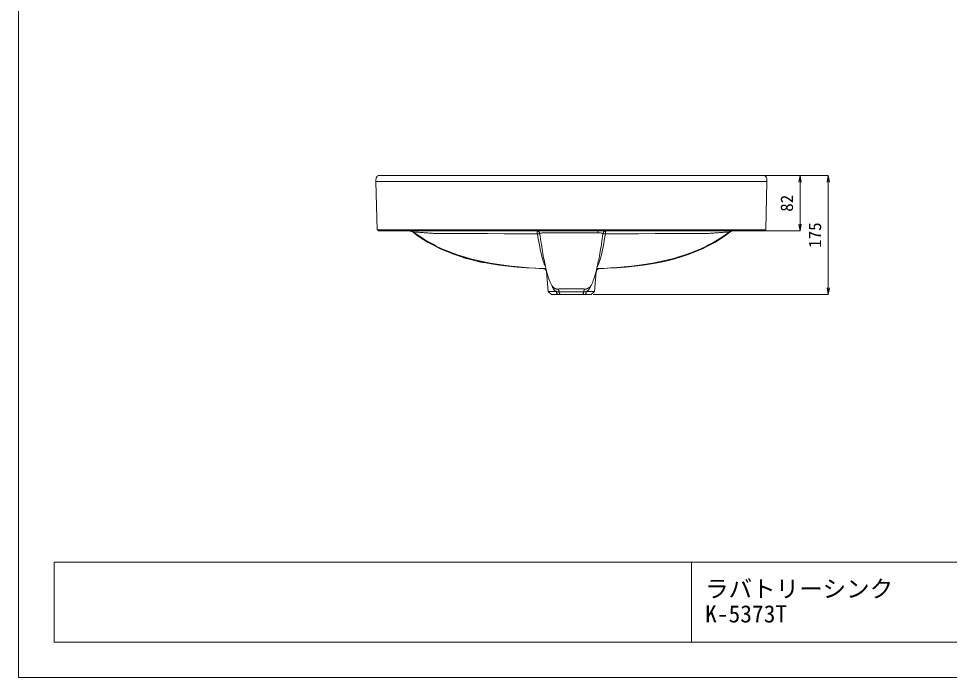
# Model space of a CAD drawing. Units: millimetres, scale not verified. Extents: x -1392 to 1350, y -947 to 991.
# Drawn here: x -1392 to -21, y -947 to 22 of the extents above; entities that cross this region are included whole.
import ezdxf
from ezdxf.enums import TextEntityAlignment as Align

# ---------------------------------------------------------------- set-up
doc = ezdxf.new("R2010")
doc.units = ezdxf.units.MM
doc.header["$LTSCALE"] = 10
for name, color, linetype, lineweight in [('0-0_0', 7, 'Continuous', 5), ('0-2_躯体', 7, 'Continuous', 5), ('F-0_ﾚｲﾔ-240', 7, 'Continuous', 5)]:
    doc.layers.add(name, color=color, linetype=linetype, lineweight=lineweight)
doc.styles.add('ＭＳ ゴシック', font='')
doc.styles.get('ＭＳ ゴシック').set_extended_font_data('MS Gothic')

msp = doc.modelspace()

# ---------------------------------------------------------------- linework, layer by layer
at = {"layer": '0-0_0'}
for p, q in [((-289.38, -217.84), (-865.38, -217.84)), ((-863.61, -288.96), (-865.38, -217.84)), ((-862.19, -209.27), (-862.27, -209.36)), ((-862.11, -209.18), (-862.19, -209.27)), ((-861.69, -209.1), (-861.77, -209.18)), ((-861.69, -209.1), (-861.01, -209.1)), ((-861.1, -209.1), (-861.51, -209.1)), ((-861.01, -209.1), (-860.84, -209.1)), ((-337.92, -209.1), (-860.25, -209.1)), ((-294.42, -209.1), (-338, -209.1)), ((-293.16, -209.1), (-293.74, -209.1)), ((-292.99, -209.18), (-293.16, -209.1)), ((-292.65, -209.27), (-292.74, -209.18)), ((-292.49, -209.36), (-292.65, -209.27)), ((-291.14, -288.96), (-289.38, -217.84)), ((-863.61, -288.96), (-291.14, -288.96)), ((-862.11, -290.47), (-862.11, -288.96)), ((-862.11, -290.47), (-292.65, -290.47)), ((-816, -290.47), (-816, -288.96)), ((-814.66, -290.64), (-813.74, -290.81)), ((-812.89, -290.81), (-813.65, -290.64)), ((-812.22, -291.06), (-812.89, -290.81)), ((-811.55, -291.31), (-812.22, -291.06)), ((-810.88, -291.57), (-811.55, -291.31)), ((-725.47, -294.5), (-701.04, -294.5)), ((-701.04, -294.5), (-676.43, -294.59)), ((-538.54, -293.5), (-616.22, -293.5)), ((-538.54, -293.5), (-538.54, -290.47)), ((-531.48, -298.03), (-531.06, -294.76)), ((-478.33, -294.59), (-453.81, -294.5)), ((-453.81, -294.5), (-429.28, -294.5)), ((-349.76, -296.61), (-344.22, -292.49)), ((-344.55, -291.98), (-345.14, -292.41)), ((-343.88, -291.57), (-344.55, -291.98)), ((-343.29, -291.31), (-343.88, -291.57)), ((-342.62, -291.06), (-343.29, -291.31)), ((-341.86, -290.81), (-342.62, -291.06)), ((-341.19, -290.64), (-341.86, -290.81)), ((-341.02, -290.81), (-340.1, -290.56)), ((-338.76, -290.47), (-338.76, -288.96)), ((-292.65, -290.47), (-292.65, -288.96)), ((-736.05, -329.86), (-736.05, -329.35)), ((-735.05, -330.28), (-736.05, -329.86)), ((-735.88, -329.44), (-734.46, -329.86)), ((-732.86, -330.87), (-735.05, -330.28)), ((-734.46, -329.86), (-732.86, -330.36)), ((-732.86, -330.36), (-731.18, -330.78)), ((-730.59, -331.54), (-732.86, -330.87)), ((-729.5, -331.29), (-731.18, -330.78)), ((-729.5, -331.79), (-730.59, -331.54)), ((-727.82, -331.79), (-729.5, -331.29)), ((-729.5, -331.79), (-726.15, -332.72)), ((-726.15, -332.21), (-727.82, -331.79)), ((-726.15, -332.72), (-726.15, -332.21)), ((-716.23, -334.64), (-714.64, -334.98)), ((-716.23, -335.15), (-716.23, -334.64)), ((-715.14, -335.4), (-716.23, -335.15)), ((-712.96, -335.91), (-715.14, -335.4)), ((-714.64, -334.98), (-712.96, -335.4)), ((-712.96, -335.4), (-711.36, -335.74)), ((-710.78, -336.33), (-712.96, -335.91)), ((-711.7, -336.33), (-710.78, -336.49)), ((-711.36, -335.74), (-709.69, -336.07)), ((-709.69, -336.57), (-710.78, -336.33)), ((-708, -336.4), (-709.69, -336.07)), ((-709.69, -336.57), (-706.32, -337.25)), ((-706.32, -336.74), (-708, -336.4)), ((-706.32, -337.25), (-706.32, -336.74)), ((-677.1, -340.95), (-697.17, -337.84)), ((-494.37, -342.88), (-488.91, -342.29)), ((-488.91, -342.29), (-477.66, -340.95)), ((-477.66, -340.95), (-457.67, -337.84)), ((-617.4, -345.98), (-618.66, -345.98)), ((-614.79, -345.98), (-617.4, -345.98)), ((-614.04, -350.51), (-611.52, -379.66)), ((-613.7, -350.51), (-614.04, -350.51)), ((-540.72, -350.51), (-543.33, -379.66)), ((-541.06, -350.51), (-540.72, -350.51)), ((-539.97, -345.98), (-537.36, -345.98)), ((-537.36, -345.98), (-536.1, -345.98)), ((-611.52, -379.57), (-606.65, -384.11)), ((-611.52, -379.66), (-599.59, -379.66)), ((-555.25, -379.66), (-543.33, -379.66)), ((-553.91, -375.46), (-553.82, -375.46)), ((-548.28, -384.11), (-543.41, -379.57)), ((-606.56, -384.2), (-548.19, -384.2))]:
    msp.add_line(p, q, dxfattribs=at)
for points in [[(-865.38, -217.84), (-865.38, -216.07), (-865.29, -215.15), (-865.29, -214.73), (-865.12, -213.8), (-865.04, -213.38), (-864.79, -212.46), (-864.62, -212.12), (-864.29, -211.2), (-864.03, -210.86), (-863.45, -210.1), (-863.28, -209.94), (-862.44, -209.36)], [(-865.38, -217.75), (-865.38, -215.65), (-865.29, -215.23), (-865.29, -214.64)], [(-862.44, -209.36), (-862.36, -209.36), (-862.19, -209.27), (-862.02, -209.18), (-861.77, -209.18), (-861.6, -209.1), (-861.1, -209.1), (-860.34, -209.1)], [(-861.51, -209.1), (-861.69, -209.1), (-861.77, -209.18), (-862.02, -209.18), (-862.19, -209.27), (-862.27, -209.36), (-862.44, -209.36)], [(-861.77, -209.18), (-861.85, -209.18), (-862.02, -209.18), (-862.11, -209.18)], [(-860.34, -209.1), (-858.99, -209.1), (-816.84, -209.1)], [(-817.68, -209.1), (-818.19, -209.1), (-819.02, -209.1), (-821.79, -209.1)], [(-337.08, -209.1), (-336.66, -209.1), (-335.73, -209.1), (-332.96, -209.1)], [(-292.32, -209.36), (-292.49, -209.36), (-292.57, -209.27), (-292.74, -209.18), (-292.99, -209.18), (-293.16, -209.1), (-293.66, -209.1), (-294.42, -209.1)], [(-292.32, -209.36), (-292.49, -209.36), (-292.65, -209.27), (-292.74, -209.18), (-292.99, -209.18), (-293.16, -209.1), (-293.66, -209.1)], [(-292.74, -209.18), (-292.82, -209.18), (-292.91, -209.18), (-292.99, -209.18)], [(-289.38, -217.84), (-289.38, -216.07), (-289.46, -215.15), (-289.46, -214.73), (-289.63, -213.8), (-289.71, -213.38), (-289.97, -212.46), (-290.13, -212.12), (-290.56, -211.2), (-290.72, -210.86), (-291.31, -210.1), (-291.56, -209.94), (-292.32, -209.36)], [(-289.38, -217.75), (-289.38, -215.9), (-289.46, -215.65), (-289.46, -214.98), (-289.55, -214.64)], [(-813.74, -290.81), (-812.89, -291.14), (-811.97, -291.57), (-811.13, -292.07), (-810.54, -292.49)], [(-809.7, -292.41), (-810.29, -291.98), (-810.88, -291.57)], [(-810.54, -292.49), (-805, -296.61), (-796.94, -302.14), (-788.46, -307.35), (-779.64, -312.13), (-770.4, -316.68), (-760.83, -320.79), (-750.83, -324.65), (-740.51, -328.18), (-736.05, -329.52)], [(-810.21, -292.49), (-810.04, -292.49), (-809.95, -292.41), (-809.7, -292.41)], [(-697.17, -337.84), (-699.36, -337.42), (-699.44, -337.42), (-710.44, -335.15), (-710.94, -335.07), (-721.53, -332.55), (-722.19, -332.38), (-732.53, -329.52), (-733.7, -329.18), (-743.61, -326.08), (-745.21, -325.58), (-754.53, -322.22), (-756.63, -321.38), (-765.53, -317.68), (-768.05, -316.68), (-776.36, -312.73), (-779.22, -311.21), (-787.03, -307.1), (-792.32, -303.99), (-797.61, -300.8), (-802.73, -297.36), (-807.85, -293.75), (-809.7, -292.41), (-809.45, -292.32), (-809.28, -292.24), (-807.52, -292.24), (-806.93, -292.32), (-805.42, -292.32), (-804.5, -292.41), (-803.32, -292.49), (-801.89, -292.57), (-800.38, -292.74), (-798.78, -292.83), (-797.19, -292.91), (-795.59, -292.99), (-794.17, -293.08), (-792.74, -293.24), (-791.4, -293.33), (-790.05, -293.42), (-788.7, -293.5)], [(-788.7, -293.5), (-787.28, -293.58), (-786.02, -293.67), (-784.68, -293.75), (-783.25, -293.84), (-781.82, -294), (-780.39, -294.08), (-779.13, -294.17), (-777.79, -294.26), (-776.62, -294.34), (-774.51, -294.34)], [(-774.51, -294.34), (-749.99, -294.42), (-725.47, -294.5)], [(-676.43, -294.59), (-651.99, -294.59), (-627.47, -294.59)], [(-627.98, -290.47), (-627.98, -290.81), (-627.89, -290.97), (-627.89, -291.14), (-627.81, -291.23), (-627.81, -291.57), (-627.81, -291.64), (-627.72, -291.81), (-627.72, -292.49), (-627.64, -292.57), (-627.64, -292.83), (-627.64, -293.08), (-627.55, -293.24), (-627.55, -294.08), (-627.47, -294.26), (-627.47, -294.59), (-626.72, -299.29), (-625.87, -304.16), (-625.04, -309.03), (-624.03, -313.91), (-623.19, -318.27), (-622.1, -323.14), (-621.51, -325.58), (-620.25, -330.36), (-620.17, -330.78), (-618.74, -335.57), (-618.66, -335.57), (-617.4, -339.18), (-616.22, -341.62), (-615.63, -342.62)], [(-624.95, -294.76), (-625.45, -294.76), (-625.45, -294.68), (-625.54, -294.68), (-625.79, -294.68), (-625.96, -294.59), (-627.47, -294.59)], [(-626.8, -290.73), (-626.29, -290.97), (-625.79, -291.31), (-625.29, -291.73), (-624.87, -292.15), (-624.45, -292.66), (-624.2, -293.16), (-623.95, -293.75), (-623.78, -294.34), (-623.69, -294.76)], [(-623.61, -295.34), (-623.69, -295.26), (-623.78, -295.26), (-623.95, -295.09), (-624.2, -295.09), (-624.28, -295.01), (-624.45, -295.01), (-624.53, -294.92), (-624.7, -294.84), (-624.87, -294.84), (-624.95, -294.76)], [(-616.22, -293.5), (-620.33, -293.5), (-621.18, -293.58), (-621.51, -293.58), (-622.35, -293.75), (-622.43, -293.84), (-623.19, -294.08), (-623.36, -294.17), (-623.69, -294.5), (-623.69, -294.76)], [(-623.69, -294.76), (-623.27, -298.03), (-622.68, -302.14), (-622.18, -306.09), (-621.59, -309.96), (-621, -313.65), (-620.42, -317.26), (-619.92, -320.62), (-619.32, -323.89), (-618.74, -327), (-618.23, -330.02), (-617.65, -332.8), (-617.14, -335.57), (-616.56, -338.08), (-616.05, -340.61), (-615.46, -342.96)], [(-540.3, -347.41), (-539.8, -345.31), (-539.3, -343.04), (-538.79, -340.69), (-538.29, -338.17), (-537.7, -335.65), (-537.11, -332.88), (-536.61, -330.02), (-536.02, -327.09), (-535.51, -323.98), (-534.93, -320.71), (-534.34, -317.26), (-533.75, -313.74), (-533.25, -309.96), (-532.57, -306.18), (-532.07, -302.14), (-531.48, -298.03)], [(-527.29, -294.59), (-528.04, -299.29), (-528.88, -304.16), (-529.81, -309.03), (-530.73, -313.91), (-531.57, -318.27), (-532.74, -323.14), (-533.25, -325.58), (-534.51, -330.36), (-534.59, -330.78), (-536.1, -335.57), (-537.45, -339.18), (-538.62, -341.62), (-539.21, -342.62)], [(-538.54, -293.5), (-534.43, -293.5), (-533.58, -293.58), (-533.25, -293.58), (-532.49, -293.75), (-532.32, -293.84), (-531.57, -294.08), (-531.4, -294.17), (-531.06, -294.5), (-531.06, -294.76)], [(-536.02, -345.98), (-524.27, -345.39), (-510.66, -344.64), (-497.31, -343.63), (-484.37, -342.37), (-471.7, -340.78), (-459.43, -338.93), (-447.59, -336.83), (-436.09, -334.31), (-425, -331.37), (-414.34, -328.18), (-403.93, -324.65), (-393.93, -320.79), (-384.36, -316.68), (-375.12, -312.13), (-366.3, -307.35), (-357.82, -302.14), (-349.76, -296.61)], [(-531.15, -295.34), (-531.06, -295.26), (-530.98, -295.26), (-530.81, -295.09), (-530.65, -295.09), (-530.48, -295.01), (-530.31, -295.01), (-530.23, -294.92), (-530.06, -294.84), (-529.97, -294.84), (-529.81, -294.76)], [(-531.06, -294.76), (-531.06, -294.5), (-530.81, -293.84), (-530.65, -293.24), (-530.31, -292.74), (-529.97, -292.24), (-529.55, -291.73), (-529.05, -291.31), (-528.54, -291.06), (-527.96, -290.81), (-527.37, -290.56), (-526.78, -290.47), (-526.7, -290.47)], [(-529.81, -294.76), (-529.39, -294.76), (-529.3, -294.68), (-529.22, -294.68), (-529.05, -294.68), (-528.8, -294.59), (-527.29, -294.59)], [(-527.12, -292.83), (-527.2, -293.08), (-527.2, -293.92), (-527.29, -294.08), (-527.29, -294.59)], [(-527.29, -294.59), (-502.77, -294.59), (-478.33, -294.59)], [(-526.95, -291.57), (-527.03, -291.65), (-527.03, -292.32), (-527.12, -292.49), (-527.12, -292.83)], [(-526.78, -290.48), (-526.78, -290.73), (-526.87, -290.81), (-526.87, -291.06), (-526.95, -291.15), (-526.95, -291.57)], [(-443.81, -335.07), (-433.23, -332.55), (-432.56, -332.38), (-422.23, -329.52), (-421.05, -329.18), (-411.23, -326.08), (-409.64, -325.58), (-400.23, -322.22), (-398.13, -321.38), (-389.23, -317.68), (-386.71, -316.68), (-378.4, -312.73), (-375.54, -311.21), (-367.73, -307.1), (-362.44, -303.99), (-357.23, -300.8), (-352.02, -297.36), (-346.9, -293.75), (-345.06, -292.41)], [(-429.28, -294.5), (-404.76, -294.42), (-380.33, -294.34)], [(-345.14, -292.41), (-345.31, -292.32), (-345.47, -292.24), (-347.24, -292.24), (-347.83, -292.32), (-349.34, -292.32), (-350.35, -292.41), (-351.44, -292.49), (-352.87, -292.57), (-354.38, -292.74), (-355.97, -292.83), (-357.65, -292.91), (-359.16, -292.99), (-360.59, -293.08), (-362.02, -293.24), (-363.36, -293.33), (-364.79, -293.42), (-366.13, -293.5), (-367.48, -293.58), (-368.82, -293.67), (-370.08, -293.75), (-371.51, -293.84), (-372.93, -294), (-374.37, -294.08), (-375.71, -294.17), (-376.97, -294.26), (-378.15, -294.34), (-380.33, -294.34)], [(-344.55, -292.49), (-344.72, -292.49), (-344.8, -292.41), (-345.06, -292.41)], [(-344.22, -292.49), (-343.54, -291.98), (-342.71, -291.57), (-341.86, -291.14), (-341.02, -290.81)], [(-735.88, -329.44), (-736.05, -329.44), (-736.05, -329.35)], [(-726.06, -332.38), (-718.67, -334.31), (-716.23, -334.81)], [(-706.32, -336.91), (-695.33, -338.93), (-683.07, -340.78), (-670.38, -342.37), (-657.45, -343.63), (-644.1, -344.64), (-630.5, -345.39), (-618.74, -345.98)], [(-617.4, -345.98), (-620, -345.9), (-624.95, -345.64), (-629.82, -345.31), (-639.9, -344.64), (-644.85, -344.3), (-649.98, -343.88), (-655.19, -343.38), (-660.47, -342.88), (-665.85, -342.29), (-677.1, -340.95)], [(-457.67, -337.84), (-455.4, -337.42), (-444.32, -335.15)], [(-618.74, -345.98), (-618.23, -345.98), (-618.15, -346.07), (-617.9, -346.07), (-617.9, -346.15), (-617.56, -346.15), (-617.48, -346.23), (-617.31, -346.23), (-617.22, -346.32), (-617.14, -346.32), (-617.06, -346.4), (-616.97, -346.4), (-616.89, -346.49), (-616.72, -346.49), (-616.64, -346.57), (-616.47, -346.65), (-616.39, -346.74), (-616.22, -346.82), (-616.14, -346.9)], [(-614.54, -347.07), (-614.62, -346.99), (-614.88, -346.82), (-615.13, -346.65), (-615.38, -346.49), (-615.71, -346.4), (-615.88, -346.32), (-616.14, -346.23), (-616.47, -346.15), (-616.72, -346.07), (-617.06, -345.98), (-617.4, -345.98)], [(-616.14, -346.9), (-615.96, -346.99), (-615.88, -347.07), (-615.88, -347.16), (-615.71, -347.16), (-615.63, -347.24), (-615.63, -347.33), (-615.46, -347.41), (-615.46, -347.5), (-615.38, -347.57), (-615.21, -347.66), (-615.21, -347.75), (-615.13, -347.83), (-615.04, -347.91), (-614.96, -347.99), (-614.88, -348.16), (-614.88, -348.25), (-614.79, -348.34), (-614.71, -348.42), (-614.62, -348.51), (-614.62, -348.67), (-614.54, -348.75), (-614.45, -348.84), (-614.45, -349.01), (-614.37, -349.09), (-614.37, -349.17), (-614.29, -349.34), (-614.29, -349.42), (-614.21, -349.51), (-614.21, -349.76), (-614.12, -349.93), (-614.12, -350.43), (-614.04, -350.51)], [(-615.46, -342.96), (-614.96, -345.23), (-614.45, -347.41), (-613.95, -349.42), (-613.45, -351.36), (-612.94, -353.21), (-612.44, -354.97), (-612.02, -356.56), (-611.6, -358.25), (-611.1, -359.67), (-610.59, -361.1), (-610.17, -362.35), (-609.67, -363.62), (-609.25, -364.79), (-608.83, -365.88), (-608.32, -366.98), (-607.82, -367.98), (-607.4, -368.91), (-606.9, -369.83), (-606.39, -370.59), (-605.8, -371.43), (-605.13, -372.27), (-604.46, -373.02), (-603.71, -373.78), (-602.78, -374.45), (-601.77, -375.12), (-600.94, -375.46)], [(-553.91, -375.46), (-553.07, -375.12), (-551.97, -374.45), (-551.14, -373.78), (-550.29, -373.02), (-549.63, -372.27), (-548.95, -371.43), (-548.45, -370.67), (-547.94, -369.83), (-547.44, -368.91), (-546.94, -367.98), (-546.43, -367.06), (-546.02, -366.05), (-545.59, -364.87), (-545.09, -363.78), (-544.67, -362.53), (-544.16, -361.18), (-543.75, -359.75), (-543.24, -358.25), (-542.82, -356.73), (-542.32, -355.05), (-541.81, -353.29), (-541.31, -351.44), (-540.81, -349.51), (-540.3, -347.41)], [(-540.72, -350.51), (-540.72, -350.43), (-540.64, -350.26), (-540.64, -349.93), (-540.55, -349.76), (-540.55, -349.42), (-540.47, -349.26), (-540.38, -349.17), (-540.38, -349.01), (-540.3, -348.92), (-540.22, -348.75), (-540.14, -348.59), (-540.05, -348.51), (-540.05, -348.34), (-539.88, -348.25), (-539.88, -348.08), (-539.8, -347.99), (-539.63, -347.91), (-539.55, -347.75), (-539.46, -347.66), (-539.38, -347.5), (-539.3, -347.41), (-539.21, -347.33), (-539.13, -347.24), (-538.96, -347.16), (-538.88, -347.07), (-538.79, -346.99), (-538.62, -346.9), (-538.54, -346.82), (-538.45, -346.74), (-538.29, -346.65), (-538.2, -346.65), (-538.12, -346.57), (-538.04, -346.49), (-537.87, -346.4), (-537.78, -346.4), (-537.62, -346.32), (-537.53, -346.32), (-537.45, -346.23), (-537.28, -346.23)], [(-540.3, -347.07), (-540.14, -346.99), (-539.88, -346.82), (-539.63, -346.65), (-539.38, -346.49), (-539.13, -346.4), (-538.88, -346.32), (-538.62, -346.23), (-538.29, -346.15), (-538.04, -346.07), (-537.7, -345.98), (-537.36, -345.98)], [(-537.36, -345.98), (-534.76, -345.9), (-529.81, -345.64), (-524.93, -345.31), (-519.9, -344.98), (-514.94, -344.64), (-509.91, -344.3), (-504.78, -343.88), (-499.66, -343.38), (-494.37, -342.88)], [(-537.28, -346.23), (-537.2, -346.15), (-536.86, -346.15), (-536.78, -346.07), (-536.69, -346.07), (-536.61, -345.98), (-536.02, -345.98)], [(-603.12, -376.8), (-603.37, -376.47), (-603.71, -375.96), (-604.04, -375.46), (-604.29, -374.95), (-604.54, -374.61), (-604.8, -374.12), (-604.97, -373.61), (-605.13, -373.02), (-605.3, -372.86), (-605.39, -372.27), (-605.55, -371.68)], [(-599.59, -379.66), (-600.01, -379.4), (-600.43, -379.24), (-600.77, -378.99), (-601.19, -378.65), (-601.52, -378.39), (-601.86, -378.14), (-602.19, -377.81), (-602.53, -377.47), (-602.78, -377.14), (-603.12, -376.8)], [(-598.08, -375.96), (-599.34, -375.96), (-599.59, -375.88), (-599.92, -375.88), (-600.09, -375.79), (-600.34, -375.71), (-600.6, -375.63), (-600.94, -375.46)], [(-599.59, -379.66), (-599.34, -379.74), (-598.92, -379.82), (-598.5, -379.91), (-598.08, -379.91), (-597.74, -379.99), (-597.07, -379.99), (-596.73, -380.08), (-595.47, -380.08)], [(-596.32, -384.2), (-596.99, -384.11), (-597.49, -383.86), (-597.66, -383.77), (-598.08, -383.35), (-598.5, -382.93), (-598.75, -382.51), (-599, -382.01), (-599.25, -381.42), (-599.34, -380.92), (-599.51, -380.24), (-599.59, -379.66)], [(-577.42, -375.54), (-582.46, -375.54), (-584.56, -375.63), (-587.41, -375.63), (-589.43, -375.71), (-591.53, -375.71), (-591.87, -375.79), (-593.96, -375.88), (-595.98, -375.88), (-598.08, -375.96)], [(-595.47, -380.08), (-595.47, -379.99), (-595.56, -379.49), (-595.73, -378.99), (-595.81, -378.48), (-595.98, -378.14), (-596.15, -377.64), (-596.4, -377.22), (-596.48, -377.14), (-596.82, -376.72), (-597.24, -376.38), (-597.57, -376.13), (-598.08, -375.96)], [(-592.95, -384.2), (-593.29, -384.2), (-593.8, -383.94), (-593.96, -383.77), (-594.3, -383.44), (-594.55, -383.02), (-594.8, -382.68), (-594.97, -382.17), (-595.22, -381.67), (-595.31, -381.17), (-595.47, -380.67), (-595.47, -380.08), (-595.22, -380.08), (-593.46, -379.99), (-589.18, -379.99), (-587.33, -379.91), (-577.42, -379.91)], [(-577.42, -375.54), (-572.3, -375.54), (-570.2, -375.63), (-567.34, -375.63), (-565.33, -375.71), (-563.23, -375.71), (-562.89, -375.79), (-560.79, -375.88), (-558.78, -375.88), (-556.68, -375.96)], [(-555.25, -379.66), (-555.5, -379.74), (-555.92, -379.82), (-556.26, -379.91), (-556.68, -379.91), (-557.1, -379.99), (-557.68, -379.99), (-558.02, -380.08), (-559.28, -380.08), (-559.53, -380.08), (-561.3, -379.99), (-565.58, -379.99), (-567.43, -379.91), (-577.42, -379.91)], [(-561.89, -384.2), (-561.47, -384.2), (-560.96, -383.94), (-560.88, -383.77), (-560.46, -383.44), (-560.21, -383.02), (-559.95, -382.68), (-559.78, -382.17), (-559.53, -381.67), (-559.45, -381.17), (-559.37, -380.67), (-559.28, -380.08)], [(-559.28, -380.08), (-559.28, -379.99), (-559.2, -379.49), (-559.03, -378.99), (-558.95, -378.48), (-558.78, -378.14), (-558.61, -377.64), (-558.36, -377.22), (-558.27, -377.14), (-557.94, -376.72), (-557.52, -376.38), (-557.18, -376.13), (-556.68, -375.96)], [(-558.44, -384.2), (-557.77, -384.11), (-557.27, -383.86), (-557.1, -383.77), (-556.68, -383.35), (-556.26, -382.93), (-556.01, -382.51), (-555.75, -382), (-555.5, -381.42), (-555.42, -380.92), (-555.25, -380.24), (-555.25, -379.66)], [(-556.68, -375.96), (-555.42, -375.96), (-555.16, -375.88), (-554.83, -375.88), (-554.67, -375.79), (-554.41, -375.71), (-554.16, -375.63), (-553.91, -375.46)], [(-555.25, -379.66), (-555.16, -379.66), (-554.75, -379.4), (-554.41, -379.24), (-553.99, -378.99), (-553.57, -378.65), (-553.23, -378.39), (-552.9, -378.14), (-552.65, -377.81), (-552.23, -377.47), (-551.97, -377.14), (-551.64, -376.8)], [(-551.64, -376.8), (-551.39, -376.47), (-551.05, -375.96), (-550.71, -375.46), (-550.46, -374.95), (-550.29, -374.61), (-550.05, -374.12), (-549.79, -373.61), (-549.63, -373.02), (-549.54, -372.86), (-549.37, -372.27), (-549.2, -371.68)]]:
    msp.add_lwpolyline(points, dxfattribs=at)
at = {"layer": '0-2_躯体'}
for p, q in [((-240.49, -209.1), (-293.16, -209.1)), ((-240.49, -209.1), (-242.23, -218.94)), ((-240.49, -290.48), (-240.49, -209.1)), ((-240.49, -209.1), (-238.75, -218.94)), ((-199.03, -209.1), (-240.49, -209.1)), ((-199.03, -209.1), (-200.77, -218.94)), ((-199.03, -384.2), (-199.03, -209.1)), ((-199.03, -209.1), (-197.29, -218.94)), ((-240.49, -290.48), (-242.23, -280.63)), ((-240.49, -290.48), (-238.75, -280.63)), ((-240.49, -290.48), (-292.65, -290.48)), ((-199.03, -384.2), (-200.77, -374.35)), ((-199.03, -384.2), (-197.29, -374.35)), ((-545.09, -384.2), (-221.52, -384.2)), ((-199.03, -384.2), (-235.63, -384.2))]:
    msp.add_line(p, q, dxfattribs=at)
at = {"layer": 'F-0_ﾚｲﾔ-240'}
for p, q in [((-1339.08, -777.82), (1297.56, -777.82)), ((-1339.08, -777.82), (-1339.08, -895.37)), ((-400.44, -777.82), (-400.44, -895.37)), ((-1339.08, -895.37), (1297.56, -895.37))]:
    msp.add_line(p, q, dxfattribs=at)
msp.add_lwpolyline([(-1391.5, 991.14), (1350.16, 991.14), (1350.16, -947.41), (-1391.5, -947.41)], close=True, dxfattribs=at)

# ---------------------------------------------------------------- texts
at = {"layer": '0-2_躯体', "style": 'ＭＳ ゴシック'}
for s, p in [('82', (-245.49, -262.29)), ('175', (-204.03, -315.4))]:
    msp.add_text(s, height=18.33, rotation=90, dxfattribs=at).set_placement(p, align=Align.BOTTOM_LEFT)
at = {"layer": 'F-0_ﾚｲﾔ-240', "style": 'ＭＳ ゴシック'}
for s, p in [('ラバトリーシンク', (-380.47, -837.4)), ('K-5373T', (-380.47, -874.24))]:
    msp.add_text(s, height=25.38, dxfattribs=at).set_placement(p, align=Align.BOTTOM_LEFT)

doc.saveas('drawing.dxf')
